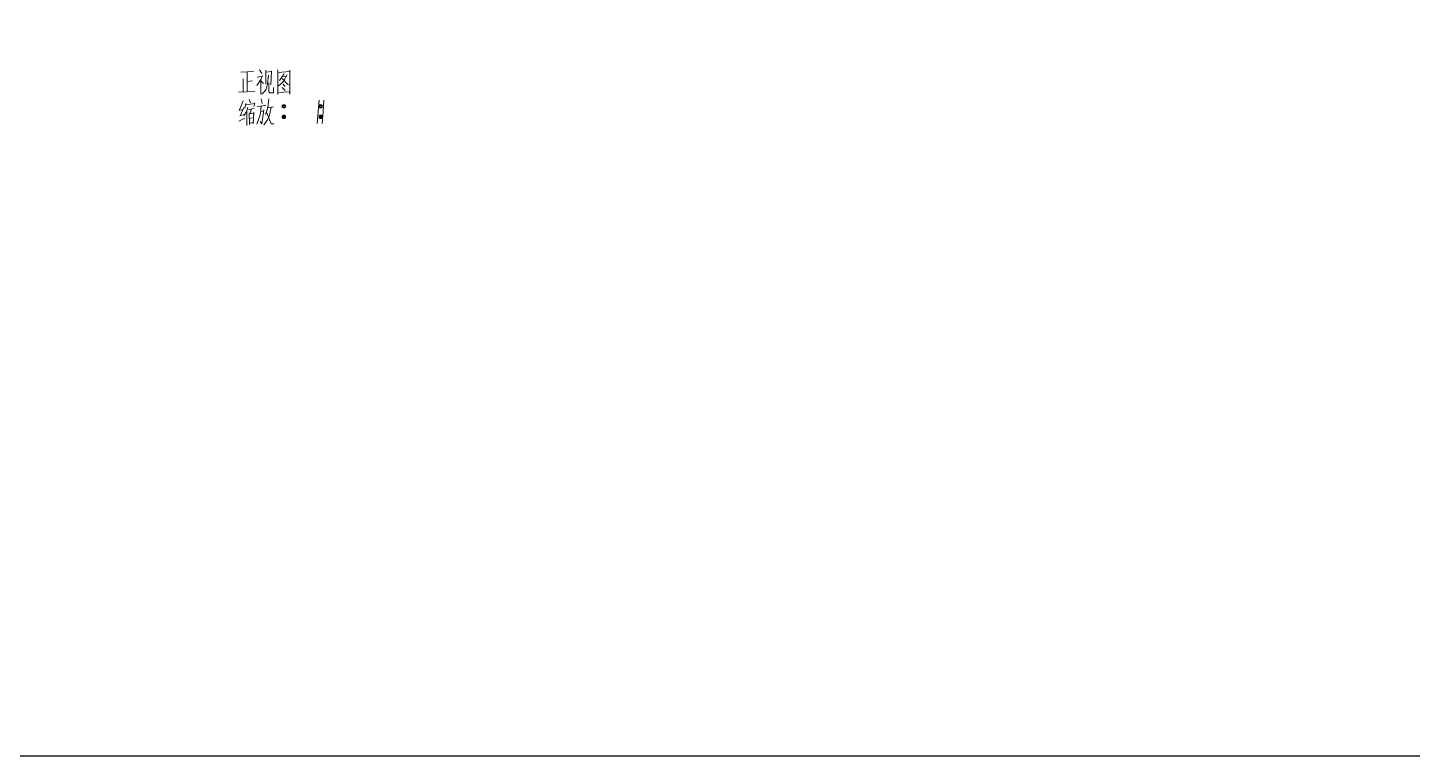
# Model space of a CAD drawing. Extents: x -1051 to 2563, y -231 to 775.
# Drawn here: x -626.6 to -459.7, y -155.3 to -67.5 of the extents above; entities that cross this region are included whole.
import ezdxf

# ---------------------------------------------------------------- set-up
doc = ezdxf.new("R2010")
doc.units = 0

msp = doc.modelspace()

# ---------------------------------------------------------------- linework, layer by layer
msp.add_lwpolyline([(-1051.36, 691.486), (268.584, 691.486), (268.584, -155.338), (-1051.36, -155.338)], close=True)
at = {"color": 7, "lineweight": 13}
for points in [[(-600.892, -72.889), (-599.387, -72.819)], [(-600.122, -72.889), (-600.122, -74.044), (-600.122, -75.234)], [(-598.302, -73.274), (-598.477, -73.764), (-598.967, -74.499)], [(-598.932, -73.484), (-598.372, -73.414)], [(-598.652, -72.609), (-598.372, -73.029)], [(-597.882, -72.644), (-597.882, -74.324)], [(-597.217, -72.819), (-597.882, -72.889)], [(-597.567, -73.239), (-597.672, -74.289)], [(-597.287, -74.394), (-597.217, -72.714)], [(-596.447, -72.609), (-596.447, -74.079), (-596.447, -75.584)], [(-596.447, -72.644), (-596.447, -74.044), (-596.447, -75.444)], [(-594.977, -72.784), (-596.447, -72.924)], [(-595.677, -73.064), (-596.237, -73.869)], [(-595.887, -73.414), (-595.432, -73.344)], [(-595.677, -73.834), (-595.327, -73.204)], [(-595.012, -75.409), (-595.012, -74.044), (-594.977, -72.644)], [(-600.612, -73.694), (-600.612, -75.269)], [(-600.122, -74.009), (-599.492, -73.939)], [(-598.477, -73.764), (-598.477, -75.549)], [(-598.477, -73.939), (-598.162, -74.254)], [(-598.092, -75.269), (-597.847, -74.919)], [(-597.672, -74.289), (-597.847, -74.919)], [(-597.532, -75.269), (-597.532, -74.184)], [(-596.972, -74.744), (-596.972, -75.374)], [(-596.377, -74.534), (-595.887, -74.114)], [(-595.922, -73.624), (-595.222, -74.359)], [(-595.922, -74.709), (-595.572, -75.094)], [(-595.887, -74.114), (-595.677, -73.834)], [(-595.817, -74.324), (-595.572, -74.604)], [(-595.222, -74.359), (-595.047, -74.324)], [(-601.172, -75.304), (-599.212, -75.199)], [(-600.612, -76.354), (-601.067, -77.439)], [(-600.297, -76.669), (-600.402, -77.229)], [(-600.297, -76.809), (-599.247, -76.669)], [(-599.912, -76.179), (-599.737, -76.564)], [(-599.212, -76.564), (-599.352, -77.019)], [(-598.442, -76.109), (-598.337, -76.669)], [(-598.372, -75.549), (-598.092, -75.269)], [(-597.532, -76.074), (-597.602, -76.809)], [(-597.392, -75.374), (-597.532, -75.269)], [(-596.972, -75.374), (-597.392, -75.374)], [(-596.447, -75.339), (-595.082, -75.234)], [(-595.012, -75.514), (-595.012, -75.409), (-595.082, -75.234)], [(-591.477, -76.249), (-591.582, -77.649), (-591.687, -79.049)], [(-590.882, -76.249), (-590.987, -77.649), (-591.092, -79.049)], [(-601.137, -78.804), (-600.437, -78.419)], [(-600.682, -77.369), (-601.102, -77.509)], [(-601.032, -78.139), (-600.507, -77.964)], [(-600.542, -77.124), (-600.997, -78.139)], [(-600.227, -77.649), (-600.542, -78.139)], [(-600.052, -77.089), (-600.227, -77.649)], [(-600.192, -77.579), (-600.192, -79.294)], [(-599.982, -77.369), (-599.282, -77.264)], [(-599.912, -77.789), (-599.877, -79.189)], [(-599.912, -77.894), (-599.387, -77.824)], [(-599.877, -78.454), (-599.492, -78.384)], [(-599.667, -77.334), (-599.737, -77.894)], [(-599.352, -77.719), (-599.422, -79.119)], [(-598.442, -76.949), (-598.547, -77.859), (-598.652, -78.279), (-598.967, -79.154)], [(-598.932, -77.019), (-597.882, -76.879)], [(-598.127, -77.439), (-598.232, -78.279), (-598.372, -79.119), (-598.582, -78.839)], [(-598.512, -77.614), (-598.127, -77.544)], [(-597.742, -77.439), (-597.917, -77.999)], [(-597.812, -77.684), (-597.252, -79.119)], [(-597.602, -76.809), (-597.742, -77.439)], [(-597.462, -78.069), (-597.742, -78.699)], [(-597.672, -77.194), (-596.972, -77.054)], [(-597.252, -77.124), (-597.462, -78.069)], [(-595.922, -76.984), (-595.537, -76.984)], [(-595.922, -78.244), (-595.537, -78.244)], [(-595.887, -76.879), (-595.572, -76.879)], [(-595.887, -77.124), (-595.572, -77.124)], [(-595.887, -78.139), (-595.572, -78.139)], [(-595.887, -78.384), (-595.572, -78.384)], [(-591.477, -76.984), (-591.092, -76.984)], [(-591.477, -78.244), (-591.092, -78.244)], [(-591.442, -76.879), (-591.127, -76.879)], [(-591.442, -77.124), (-591.127, -77.124)], [(-591.442, -78.139), (-591.127, -78.139)], [(-591.442, -78.384), (-591.127, -78.384)], [(-599.422, -78.944), (-599.842, -79.014)], [(-597.742, -78.699), (-598.127, -79.224)], [(-597.252, -79.119), (-596.937, -79.119)]]:
    msp.add_lwpolyline(points, dxfattribs=at)
for points in [[(-595.817, -77.194), (-595.642, -77.194), (-595.537, -77.089), (-595.537, -76.914), (-595.642, -76.809), (-595.817, -76.809), (-595.922, -76.914), (-595.922, -77.089)], [(-595.817, -78.454), (-595.642, -78.454), (-595.537, -78.349), (-595.537, -78.174), (-595.642, -78.069), (-595.817, -78.069), (-595.922, -78.174), (-595.922, -78.349)], [(-591.372, -77.194), (-591.197, -77.194), (-591.092, -77.089), (-591.092, -76.914), (-591.197, -76.809), (-591.372, -76.809), (-591.477, -76.914), (-591.477, -77.089)], [(-591.372, -78.454), (-591.197, -78.454), (-591.092, -78.349), (-591.092, -78.174), (-591.197, -78.069), (-591.372, -78.069), (-591.477, -78.174), (-591.477, -78.349)]]:
    msp.add_lwpolyline(points, close=True, dxfattribs=at)

doc.saveas('drawing.dxf')
